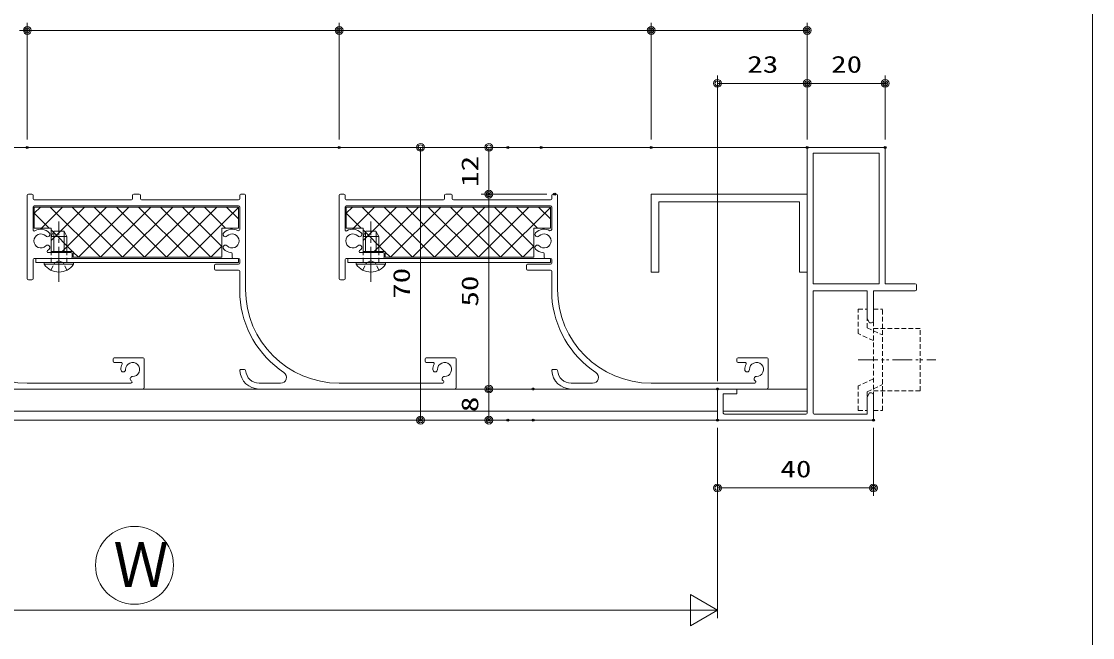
# Model space of a CAD drawing. Units: millimetres on the paper. Extents: x -395 to 395, y -281 to 281.
# Drawn here: x 120.6 to 395.3, y -136.5 to 21.6 of the extents above; entities that cross this region are included whole.
import ezdxf
from ezdxf.enums import TextEntityAlignment as Align

# ---------------------------------------------------------------- set-up
doc = ezdxf.new("R2010")
doc.units = ezdxf.units.MM
doc.header["$PDMODE"] = 32
doc.header["$PDSIZE"] = 0.5
for name, pattern in [('CHAIN2', [12, 9, -1, 1, -1]), ('DASHED1', [1.8, 1.2, -0.6]), ('DASHED3', [4, 3, -1]), ('DOUBLE_CHAIN1', [8.8, 5, -1, 0.6, -0.6, 0.6, -1])]:
    doc.linetypes.add(name, pattern=pattern)
for name, color, linetype, lineweight in [('0-2_USERZ', 3, 'Continuous', 9), ('0-3_F-1', 7, 'Continuous', 9), ('0-4__0-0_', 6, 'Continuous', 9), ('0-6_YSS_ZEN', 6, 'Continuous', 9), ('0-7_0', 7, 'Continuous', 9), ('0-9_SUNPOU', 3, 'Continuous', 9), ('0-A__0-7_', 7, 'Continuous', 9), ('0-B_1', 7, 'Continuous', 9), ('0-C_PARTS3', 134, 'Continuous', 9)]:
    doc.layers.add(name, color=color, linetype=linetype, lineweight=lineweight)
doc.layers.add('0-8_DEFPOINTS', color=1, linetype='Continuous')
doc.layers.add('0-D_YKK_H1901', color=7, linetype='Continuous')
doc.styles.add('ＭＳ ゴシック', font='')
doc.styles.get('ＭＳ ゴシック').set_extended_font_data('MS Gothic')

# ---------------------------------------------------------------- blocks, each defined once
blk = doc.blocks.new('図枠')
at = {"layer": '0-3_F-1'}
blk.add_lwpolyline([(790.6, 0), (0, 0), (0, 562), (790.6, 562)], close=True, dxfattribs=at)
blk = doc.blocks.new('ALW1')
at = {"layer": '0-7_0'}
blk.add_line((0, 0), (-1, 0), dxfattribs=at)
blk.add_lwpolyline([(-0.34641, -0.2), (0, 0), (-0.34641, 0.2)], close=True, dxfattribs=at)
blk = doc.blocks.new('DOT1')
at = {"layer": '0-7_0'}
blk.add_line((0, 0), (-1, 0), dxfattribs=at)
for radius in [0.5, 0.325]:
    blk.add_circle((0, 0), radius, dxfattribs=at)
blk = doc.blocks.new('U31')
at = {"layer": '0-C_PARTS3'}
for p, q in [((-0.509, 3.75), (0, 3.75)), ((0, 3.75), (0, -3.75)), ((2.5, 2), (6.6, 2)), ((2.5, 1.346), (7.909, 1.346)), ((6.6, 2), (6.6, -2)), ((8, 1.3), (6.6, 2)), ((8, 1.3), (8, -1.3)), ((2.5, -1.346), (7.909, -1.346)), ((2.5, -2), (6.6, -2)), ((8, -1.3), (6.6, -2))]:
    blk.add_line(p, q, dxfattribs=at)
at = {"layer": '0-C_PARTS3', "linetype": 'CHAIN2'}
blk.add_line((-5, 0), (10.5, 0), dxfattribs=at)
at = {"layer": '0-C_PARTS3', "linetype": 'DASHED1'}
for p, q in [((0, 2), (2.5, 2)), ((0, -2), (2.5, -2))]:
    blk.add_line(p, q, dxfattribs=at)
at = {"layer": '0-C_PARTS3'}
blk.add_lwpolyline([(-0.509, 3.75), (-0.509, -3.75), (0, -3.75)], dxfattribs=at)
at = {"layer": '0-C_PARTS3', "linetype": 'DASHED1'}
for points in [[(-2.009, 2.05), (-0.154, 1.145), (0.455, 0)], [(-2.009, -2.05), (-0.154, -1.145), (0.455, 0)]]:
    blk.add_lwpolyline(points, dxfattribs=at)
at = {"layer": '0-C_PARTS3'}
blk.add_arc((2.027, 0), 4.527, 124.06671, 235.93329, dxfattribs=at)
blk = doc.blocks.new('K-12688')
at = {"layer": '0-7_0', "color": 4, "linetype": 'DASHED1'}
for p, q in [((-6.721, 3.9), (-13, 3.9)), ((-13, 3.9), (-13, 1.6)), ((-4.903, 0), (-6.721, 3.9)), ((4.903, 0), (6.721, 3.9)), ((13.003, 3.9), (6.721, 3.9)), ((13.003, 3.9), (13.003, 1.6)), ((-8.187, 1.6), (-13, 1.6)), ((13, 0), (-13, 0)), ((-13, 0), (-13, -2.3)), ((-8.187, 1.6), (-7.44, 0)), ((-8, 0), (-8, -12)), ((-7.44, 0), (-6.368, -2.3)), ((7.44, 0), (6.368, -2.3)), ((8.186, 1.6), (7.44, 0)), ((8, 0), (8, -12)), ((13.003, 1.6), (8.186, 1.6)), ((13, 0), (13, -2.3)), ((-8, -2.3), (-13, -2.3)), ((8, -2.3), (-8, -2.3)), ((13, -2.3), (8, -2.3)), ((8, -12), (-8, -12))]:
    blk.add_line(p, q, dxfattribs=at)
at = {"layer": '0-7_0', "color": 4, "linetype": 'DOUBLE_CHAIN1'}
blk.add_line((0, 3.9), (0, -15.96), dxfattribs=at)
blk = doc.blocks.new('TWAKU_W')
at = {"layer": '0-2_USERZ', "color": 7}
blk.add_line((42.004, 33.2), (42.004, 26.2), dxfattribs=at)
at = {"layer": '0-7_0'}
for p, q in [((25, 1.8), (25, 70)), ((25, 70), (45.004, 70)), ((45.004, 70), (45.004, 35)), ((26.5, 35), (26.5, 68.5)), ((26.5, 68.5), (43.504, 68.5)), ((43.504, 68.5), (43.504, 35)), ((43.504, 35), (26.5, 35)), ((40.374, 33.2), (26.5, 33.2)), ((26.5, 33.2), (26.5, 1.8)), ((52.704, 33.2), (42.004, 33.2)), ((42.004, 33.2), (42.004, 25.5)), ((45.004, 35), (52.704, 35)), ((53.004, 34.7), (53.004, 33.5)), ((7, 8), (2, 8)), ((3.5, 6.8), (3.5, 1.8)), ((7, 6.8), (3.5, 6.8)), ((7, 6.8), (7, 8)), ((42.004, 6.5), (42.004, 0)), ((3.8, 1.5), (24.7, 1.5)), ((26.8, 1.5), (40.374, 1.5))]:
    blk.add_line(p, q, dxfattribs=at)
for points in [[(41.504, 25), (41.004, 25), (40.374, 26.091), (40.374, 33.2)], [(42.004, 0), (2, 0), (2, 8)], [(40.374, 1.5), (40.374, 5.909), (41.004, 7), (41.504, 7)]]:
    blk.add_lwpolyline(points, dxfattribs=at)
for centre, radius, start, end in [((52.704, 34.7), 0.3, 360, 90), ((52.704, 33.5), 0.3, 270, 0), ((41.504, 25.5), 0.5, 270, 0), ((41.504, 6.5), 0.5, 0, 90), ((3.8, 1.8), 0.3, 180, 270), ((24.7, 1.8), 0.3, 270, 0), ((26.8, 1.8), 0.3, 180, 270)]:
    blk.add_arc(centre, radius, start, end, dxfattribs=at)

msp = doc.modelspace()

# ---------------------------------------------------------------- linework, layer by layer
at = {"layer": '0-2_USERZ'}
for p, q in [((122.089, -8.755), (122.089, 21.247)), ((122.089, -8.755), (122.089, 21.247)), ((124.089, 19.247), (200.089, 19.247)), ((202.089, -8.755), (202.089, 21.247)), ((202.089, -8.755), (202.089, 21.247)), ((204.089, 19.247), (280.089, 19.247)), ((282.089, -8.755), (282.089, 21.247)), ((282.089, -8.755), (282.089, 21.247)), ((284.089, 19.247), (320.089, 19.247)), ((322.089, -8.755), (322.089, 21.247)), ((299.089, -70.755), (299.089, 7.677)), ((301.089, 5.677), (320.089, 5.677)), ((322.089, -8.755), (322.089, 7.677)), ((-37.911, -10.755), (322.089, -10.755)), ((243.315, -10.755), (220.941, -10.755)), ((251.881, -10.755), (238.466, -10.755)), ((222.941, -12.755), (222.941, -78.755)), ((240.466, -12.755), (240.466, -20.755)), ((255.339, -22.755), (238.466, -22.755)), ((255.339, -22.755), (238.466, -22.755)), ((240.466, -24.755), (240.466, -70.755)), ((-37.911, -72.755), (322.089, -72.755)), ((249.812, -72.755), (238.466, -72.755)), ((249.812, -72.755), (238.466, -72.755)), ((240.466, -74.755), (240.466, -78.755)), ((-14.911, -78.455), (299.089, -78.455)), ((300.589, -78.455), (322.089, -78.455)), ((-37.911, -80.755), (322.089, -80.755)), ((243.315, -80.755), (220.941, -80.755)), ((249.812, -80.755), (238.466, -80.755))]:
    msp.add_line(p, q, dxfattribs=at)
at = {"layer": '0-2_USERZ', "color": 4}
for p, q in [((123.889, -27.642), (125.476, -26.055)), ((125.732, -31.455), (131.132, -26.055)), ((140.86, -38.955), (127.96, -26.055)), ((128.187, -34.658), (136.789, -26.055)), ((131.046, -37.455), (142.446, -26.055)), ((146.517, -38.955), (133.617, -26.055)), ((135.203, -38.955), (148.103, -26.055)), ((152.174, -38.955), (139.274, -26.055)), ((140.86, -38.955), (153.76, -26.055)), ((157.83, -38.955), (144.93, -26.055)), ((146.517, -38.955), (159.417, -26.055)), ((163.487, -38.955), (150.587, -26.055)), ((152.174, -38.955), (165.074, -26.055)), ((169.144, -38.955), (156.244, -26.055)), ((157.83, -38.955), (170.73, -26.055)), ((171.992, -36.146), (161.901, -26.055)), ((163.487, -38.955), (176.289, -26.153)), ((172.958, -31.455), (167.558, -26.055)), ((176.289, -29.13), (173.215, -26.055)), ((203.889, -27.642), (205.476, -26.055)), ((205.732, -31.455), (211.132, -26.055)), ((220.86, -38.955), (207.96, -26.055)), ((208.187, -34.658), (216.789, -26.055)), ((211.046, -37.455), (222.446, -26.055)), ((226.517, -38.955), (213.617, -26.055)), ((215.203, -38.955), (228.103, -26.055)), ((232.174, -38.955), (219.274, -26.055)), ((220.86, -38.955), (233.76, -26.055)), ((237.83, -38.955), (224.93, -26.055)), ((226.517, -38.955), (239.417, -26.055)), ((243.487, -38.955), (230.587, -26.055)), ((232.174, -38.955), (245.074, -26.055)), ((249.144, -38.955), (236.244, -26.055)), ((237.83, -38.955), (250.73, -26.055)), ((251.992, -36.146), (241.901, -26.055)), ((243.487, -38.955), (256.289, -26.153)), ((252.958, -31.455), (247.558, -26.055)), ((256.289, -29.13), (253.215, -26.055)), ((127.703, -31.455), (123.889, -27.642)), ((207.703, -31.455), (203.889, -27.642)), ((133.703, -37.455), (128.187, -31.939)), ((213.703, -37.455), (208.187, -31.939)), ((135.203, -38.955), (133.889, -37.642)), ((169.144, -38.955), (171.992, -36.108)), ((215.203, -38.955), (213.889, -37.642)), ((249.144, -38.955), (251.992, -36.108))]:
    msp.add_line(p, q, dxfattribs=at)
at = {"layer": '0-2_USERZ', "color": 7}
msp.add_lwpolyline([(322.089, -42.755), (322.089, -22.755), (282.089, -22.755), (282.089, -42.755), (284.089, -42.755), (284.089, -24.755), (320.089, -24.755), (320.089, -42.755)], close=True, dxfattribs=at)
at = {"layer": '0-2_USERZ', "color": 4}
for points in [[(123.889, -26.055), (176.289, -26.055), (176.289, -31.455), (171.992, -31.455), (171.992, -38.955), (133.889, -38.955), (133.889, -37.455), (128.187, -37.455), (128.187, -31.455), (123.889, -31.455)], [(123.889, -26.055), (176.289, -26.055), (176.289, -31.455), (171.992, -31.455), (171.992, -38.955), (133.889, -38.955), (133.889, -37.455), (128.187, -37.455), (128.187, -31.455), (123.889, -31.455)], [(203.889, -26.055), (256.289, -26.055), (256.289, -31.455), (251.992, -31.455), (251.992, -38.955), (213.889, -38.955), (213.889, -37.455), (208.187, -37.455), (208.187, -31.455), (203.889, -31.455)], [(203.889, -26.055), (256.289, -26.055), (256.289, -31.455), (251.992, -31.455), (251.992, -38.955), (213.889, -38.955), (213.889, -37.455), (208.187, -37.455), (208.187, -31.455), (203.889, -31.455)]]:
    msp.add_lwpolyline(points, close=True, dxfattribs=at)
at = {"layer": '0-2_USERZ'}
for points in [[(124.289, -40.255), (176.289, -40.255), (176.289, -39.255), (124.289, -39.255)], [(204.289, -40.255), (256.289, -40.255), (256.289, -39.255), (204.289, -39.255)]]:
    msp.add_lwpolyline(points, close=True, dxfattribs=at)
at = {"layer": '0-4__0-0_', "color": 2, "linetype": 'DASHED3'}
msp.add_line((310.321, -10.755), (312.089, -10.755), dxfattribs=at)
at = {"layer": '0-6_YSS_ZEN'}
for p, q in [((299.089, -82.755), (299.089, -131.518)), ((279.089, -129.518), (5.089, -129.518))]:
    msp.add_line(p, q, dxfattribs=at)
at = {"layer": '0-8_DEFPOINTS'}
for p in [(122.089, 19.247), (202.089, 19.247), (282.089, 19.247), (322.089, 19.247), (322.089, 5.677), (342.093, 5.677), (122.089, -10.755), (202.089, -10.755), (245.315, -10.755), (253.881, -10.755), (282.089, -10.755), (322.089, -10.755), (322.089, -10.755), (322.089, -10.755), (342.093, -10.755), (240.466, -22.755), (257.339, -22.755), (240.466, -72.755), (251.812, -72.755), (299.089, -72.755), (222.941, -80.755), (240.466, -80.755), (245.315, -80.755), (251.812, -80.755), (299.089, -80.755), (339.093, -80.755), (339.093, -98.153)]:
    msp.add_point(p, dxfattribs=at)
at = {"layer": '0-9_SUNPOU'}
for p, q in [((322.089, -8.755), (322.089, 7.677)), ((324.089, 5.677), (340.093, 5.677)), ((342.093, -8.755), (342.093, 7.677)), ((299.089, -82.755), (299.089, -100.153)), ((339.093, -82.755), (339.093, -100.153)), ((301.089, -98.153), (337.093, -98.153))]:
    msp.add_line(p, q, dxfattribs=at)
at = {"layer": '0-A__0-7_'}
msp.add_circle((149.589, -117.995), 10, dxfattribs=at)
at = {"layer": '0-B_1'}
for p, q in [((122.089, -23.055), (122.089, -44.455)), ((123.289, -22.755), (122.389, -22.755)), ((123.589, -23.955), (123.589, -23.055)), ((148.789, -24.255), (123.889, -24.255)), ((149.089, -23.055), (149.089, -23.955)), ((150.789, -22.755), (149.389, -22.755)), ((151.089, -23.955), (151.089, -23.055)), ((176.289, -24.255), (151.389, -24.255)), ((176.589, -23.055), (176.589, -23.955)), ((177.789, -22.755), (176.889, -22.755)), ((178.089, -47.255), (178.089, -23.055)), ((202.089, -23.055), (202.089, -44.455)), ((203.289, -22.755), (202.389, -22.755)), ((203.589, -23.955), (203.589, -23.055)), ((228.789, -24.255), (203.889, -24.255)), ((229.089, -23.055), (229.089, -23.955)), ((230.789, -22.755), (229.389, -22.755)), ((231.089, -23.955), (231.089, -23.055)), ((256.289, -24.255), (231.389, -24.255)), ((256.589, -23.055), (256.589, -23.955)), ((257.789, -22.755), (256.889, -22.755)), ((258.089, -47.255), (258.089, -23.055)), ((123.589, -31.918), (123.589, -26.055)), ((123.889, -25.755), (176.289, -25.755)), ((176.589, -26.055), (176.589, -31.618)), ((203.589, -31.918), (203.589, -26.055)), ((203.889, -25.755), (256.289, -25.755)), ((256.589, -26.055), (256.589, -31.618)), ((133.289, -37.755), (127.472, -37.755)), ((133.589, -38.955), (133.589, -38.055)), ((174.604, -38.042), (174.604, -38.955)), ((213.289, -37.755), (207.472, -37.755)), ((213.589, -38.955), (213.589, -38.055)), ((254.604, -38.042), (254.604, -38.955)), ((123.589, -44.455), (123.589, -39.555)), ((123.889, -39.255), (133.289, -39.255)), ((170.089, -41.055), (170.089, -41.955)), ((176.289, -40.755), (170.389, -40.755)), ((174.904, -39.255), (176.289, -39.255)), ((176.589, -39.555), (176.589, -40.455)), ((203.589, -44.455), (203.589, -39.555)), ((203.889, -39.255), (213.289, -39.255)), ((250.089, -41.055), (250.089, -41.955)), ((256.289, -40.755), (250.389, -40.755)), ((254.904, -39.255), (256.289, -39.255)), ((256.589, -39.555), (256.589, -40.455)), ((170.389, -42.255), (176.289, -42.255)), ((176.589, -42.555), (176.589, -49.006)), ((250.389, -42.255), (256.289, -42.255)), ((256.589, -42.555), (256.589, -49.006)), ((122.389, -44.755), (123.289, -44.755)), ((202.389, -44.755), (203.289, -44.755)), ((144.089, -65.055), (144.089, -65.655)), ((151.789, -64.755), (144.389, -64.755)), ((152.089, -72.455), (152.089, -65.055)), ((224.089, -65.055), (224.089, -65.655)), ((231.789, -64.755), (224.389, -64.755)), ((232.089, -72.455), (232.089, -65.055)), ((304.089, -65.055), (304.089, -65.655)), ((311.789, -64.755), (304.389, -64.755)), ((312.089, -72.455), (312.089, -65.055)), ((144.389, -65.955), (146.15, -65.955)), ((177.792, -67.755), (176.89, -67.755)), ((224.389, -65.955), (226.15, -65.955)), ((257.792, -67.755), (256.89, -67.755)), ((304.389, -65.955), (306.15, -65.955)), ((148.655, -71.255), (122.089, -71.255)), ((187.056, -71.255), (181.58, -71.255)), ((228.655, -71.255), (202.089, -71.255)), ((267.056, -71.255), (261.58, -71.255)), ((308.655, -71.255), (282.089, -71.255)), ((101.58, -72.755), (151.789, -72.755)), ((181.58, -72.755), (231.789, -72.755)), ((261.58, -72.755), (311.789, -72.755))]:
    msp.add_line(p, q, dxfattribs=at)
for centre, radius, start, end in [((122.389, -23.055), 0.3, 90, 180), ((123.289, -23.055), 0.3, 0, 90), ((123.889, -23.955), 0.3, 180, 270), ((148.789, -23.955), 0.3, 270, 0), ((149.389, -23.055), 0.3, 90, 180), ((150.789, -23.055), 0.3, 0, 90), ((151.389, -23.955), 0.3, 180, 270), ((176.289, -23.955), 0.3, 270, 0), ((176.889, -23.055), 0.3, 90, 180), ((177.789, -23.055), 0.3, 0, 90), ((202.389, -23.055), 0.3, 90, 180), ((203.289, -23.055), 0.3, 0, 90), ((203.889, -23.955), 0.3, 180, 270), ((228.789, -23.955), 0.3, 270, 0), ((229.389, -23.055), 0.3, 90, 180), ((230.789, -23.055), 0.3, 0, 90), ((231.389, -23.955), 0.3, 180, 270), ((256.289, -23.955), 0.3, 270, 0), ((256.889, -23.055), 0.3, 90, 180), ((257.789, -23.055), 0.3, 0, 90), ((123.889, -26.055), 0.3, 90, 180), ((176.289, -26.055), 0.3, 0, 90), ((203.889, -26.055), 0.3, 90, 180), ((256.289, -26.055), 0.3, 0, 90), ((123.889, -31.918), 0.3, 180, 300.70421), ((125.574, -34.755), 1.8, 44.47751, 315.52249), ((125.574, -34.755), 3, 44.47751, 120.70421), ((127.287, -33.074), 0.6, 224.47751, 44.47751), ((172.892, -33.074), 0.6, 135.52249, 315.52249), ((174.604, -34.755), 3, 59.29579, 135.52249), ((174.604, -34.755), 1.8, 224.47751, 135.52249), ((176.091, -31.676), 0.502, 275.17413, 6.65646), ((203.889, -31.918), 0.3, 180, 300.70421), ((205.574, -34.755), 1.8, 44.47751, 315.52249), ((205.574, -34.755), 3, 44.47751, 120.70421), ((207.287, -33.074), 0.6, 224.47751, 44.47751), ((252.892, -33.074), 0.6, 135.52249, 315.52249), ((254.604, -34.755), 3, 59.29579, 135.52249), ((254.604, -34.755), 1.8, 224.47751, 135.52249), ((256.091, -31.676), 0.502, 275.17413, 6.65646), ((127.287, -36.437), 0.6, 315.52249, 135.52249), ((127.472, -37.455), 0.3, 125.0968, 270), ((125.574, -34.755), 3, 305.0968, 315.52249), ((133.289, -38.055), 0.3, 0, 90), ((172.892, -36.437), 0.6, 44.47751, 224.47751), ((174.604, -34.755), 3, 224.47751, 264.78409), ((174.304, -38.042), 0.3, 0, 84.78409), ((207.287, -36.437), 0.6, 315.52249, 135.52249), ((207.472, -37.455), 0.3, 125.0968, 270), ((205.574, -34.755), 3, 305.0968, 315.52249), ((213.289, -38.055), 0.3, 0, 90), ((252.892, -36.437), 0.6, 44.47751, 224.47751), ((254.604, -34.755), 3, 224.47751, 264.78409), ((254.304, -38.042), 0.3, 0, 84.78409), ((123.889, -39.555), 0.3, 90, 180), ((133.289, -38.955), 0.3, 270, 0), ((170.389, -41.055), 0.3, 90, 180), ((174.904, -38.955), 0.3, 180, 270), ((176.289, -39.555), 0.3, 0, 90), ((176.289, -40.455), 0.3, 270, 0), ((203.889, -39.555), 0.3, 90, 180), ((213.289, -38.955), 0.3, 270, 0), ((250.389, -41.055), 0.3, 90, 180), ((254.904, -38.955), 0.3, 180, 270), ((256.289, -39.555), 0.3, 0, 90), ((256.289, -40.455), 0.3, 270, 0), ((170.389, -41.955), 0.3, 180, 270), ((176.289, -42.555), 0.3, 0, 90), ((250.389, -41.955), 0.3, 180, 270), ((256.289, -42.555), 0.3, 0, 90), ((122.389, -44.455), 0.3, 180, 270), ((123.289, -44.455), 0.3, 270, 0), ((202.389, -44.455), 0.3, 180, 270), ((203.289, -44.455), 0.3, 270, 0), ((122.089, -47.255), 24, 180, 270), ((202.089, -47.255), 25.56, 183.92661, 236.25165), ((202.089, -47.255), 24, 180, 270), ((282.089, -47.255), 25.56, 183.92661, 236.25165), ((282.089, -47.255), 24, 180, 270), ((144.389, -65.055), 0.3, 90, 180), ((144.389, -65.655), 0.3, 180, 270), ((151.789, -65.055), 0.3, 0, 90), ((224.389, -65.055), 0.3, 90, 180), ((224.389, -65.655), 0.3, 180, 270), ((231.789, -65.055), 0.3, 0, 90), ((304.389, -65.055), 0.3, 90, 180), ((304.389, -65.655), 0.3, 180, 270), ((311.789, -65.055), 0.3, 0, 90), ((149.089, -67.755), 3, 152.96431, 180.52249), ((146.689, -67.777), 0.6, 180.52249, 0.52249), ((146.15, -66.255), 0.3, 332.96431, 90), ((149.089, -67.755), 1.8, 269.47751, 180.52249), ((176.89, -68.055), 0.3, 90, 183.65967), ((181.58, -67.755), 5, 183.65967, 270), ((177.792, -68.055), 0.3, 4.52806, 90), ((181.58, -67.755), 3.5, 184.52806, 270), ((187.056, -69.755), 1.5, 270, 56.25165), ((229.089, -67.755), 3, 152.96431, 180.52249), ((226.689, -67.777), 0.6, 180.52249, 0.52249), ((226.15, -66.255), 0.3, 332.96431, 90), ((229.089, -67.755), 1.8, 269.47751, 180.52249), ((256.89, -68.055), 0.3, 90, 183.65967), ((261.58, -67.755), 5, 183.65967, 270), ((257.792, -68.055), 0.3, 4.52806, 90), ((261.58, -67.755), 3.5, 184.52806, 270), ((267.056, -69.755), 1.5, 270, 56.25165), ((309.089, -67.755), 3, 152.96431, 180.52249), ((306.689, -67.777), 0.6, 180.52249, 0.52249), ((306.15, -66.255), 0.3, 332.96431, 90), ((309.089, -67.755), 1.8, 269.47751, 180.52249), ((149.067, -70.155), 0.6, 89.47751, 242.74783), ((148.655, -70.955), 0.3, 270, 62.74783), ((229.067, -70.155), 0.6, 89.47751, 242.74783), ((228.655, -70.955), 0.3, 270, 62.74783), ((309.067, -70.155), 0.6, 89.47751, 242.74783), ((308.655, -70.955), 0.3, 270, 62.74783), ((151.789, -72.455), 0.3, 270, 0), ((231.789, -72.455), 0.3, 270, 0), ((311.789, -72.455), 0.3, 270, 0)]:
    msp.add_arc(centre, radius, start, end, dxfattribs=at)

# ---------------------------------------------------------------- block references
at = {"layer": '0-2_USERZ'}
for name, p in [('図枠', (-395.319, -280.995)), ('TWAKU_W', (297.089, -80.755))]:
    msp.add_blockref(name, p, dxfattribs=at)
at = {"layer": '0-2_USERZ', "xscale": 2, "yscale": 2}
for p in [(122.089, 19.247), (202.089, 19.247), (282.089, 19.247), (322.089, 19.247), (322.089, 5.677)]:
    msp.add_blockref('DOT1', p, dxfattribs=at)
for p, rotation in [((122.089, 19.247), 180), ((202.089, 19.247), 180), ((282.089, 19.247), 180), ((299.089, 5.677), 180), ((222.941, -10.755), 90), ((240.466, -10.755), 90), ((240.466, -22.755), 270), ((240.466, -22.755), 90), ((240.466, -72.755), 270), ((240.466, -72.755), 90), ((222.941, -80.755), 270), ((240.466, -80.755), 270)]:
    msp.add_blockref('DOT1', p, dxfattribs=dict(at, rotation=rotation))
at = {"layer": '0-6_YSS_ZEN', "xscale": 20, "yscale": 20}
msp.add_blockref('ALW1', (299.089, -129.518), dxfattribs=at)
at = {"layer": '0-9_SUNPOU', "xscale": 2, "yscale": 2, "rotation": 180}
for p in [(322.089, 5.677), (299.089, -98.153)]:
    msp.add_blockref('DOT1', p, dxfattribs=at)
at = {"layer": '0-9_SUNPOU', "xscale": 2, "yscale": 2}
for p in [(342.093, 5.677), (339.093, -98.153)]:
    msp.add_blockref('DOT1', p, dxfattribs=at)
at = {"layer": '0-C_PARTS3', "rotation": 90}
for p in [(130.211, -40.255), (210.211, -40.255)]:
    msp.add_blockref('U31', p, dxfattribs=at)
at = {"layer": '0-D_YKK_H1901', "xscale": -1, "rotation": 90}
msp.add_blockref('K-12688', (339.093, -65.255), dxfattribs=at)

# ---------------------------------------------------------------- texts
at = {"layer": '0-2_USERZ', "style": 'ＭＳ ゴシック', "width": 1.35}
msp.add_text('23', height=4.333, dxfattribs=at).set_placement((306.732, 7.094), align=Align.BOTTOM_LEFT)
for s, p in [('12', (239.048, -20.902)), ('70', (221.523, -49.613)), ('50', (239.048, -51.613)), ('8', (239.048, -78.684))]:
    msp.add_text(s, height=4.333, rotation=90, dxfattribs=at).set_placement(p, align=Align.BOTTOM_LEFT)
at = {"layer": '0-9_SUNPOU', "style": 'ＭＳ ゴシック', "width": 1.35}
for s, p in [('20', (328.234, 7.094)), ('40', (315.234, -96.736))]:
    msp.add_text(s, height=4.333, dxfattribs=at).set_placement(p, align=Align.BOTTOM_LEFT)
at = {"layer": '0-A__0-7_', "style": 'ＭＳ ゴシック', "width": 0.9}
msp.add_text('Ｗ', height=11.55, dxfattribs=at).set_placement((144.181, -127.063), align=Align.BOTTOM_LEFT)

doc.saveas('drawing.dxf')
